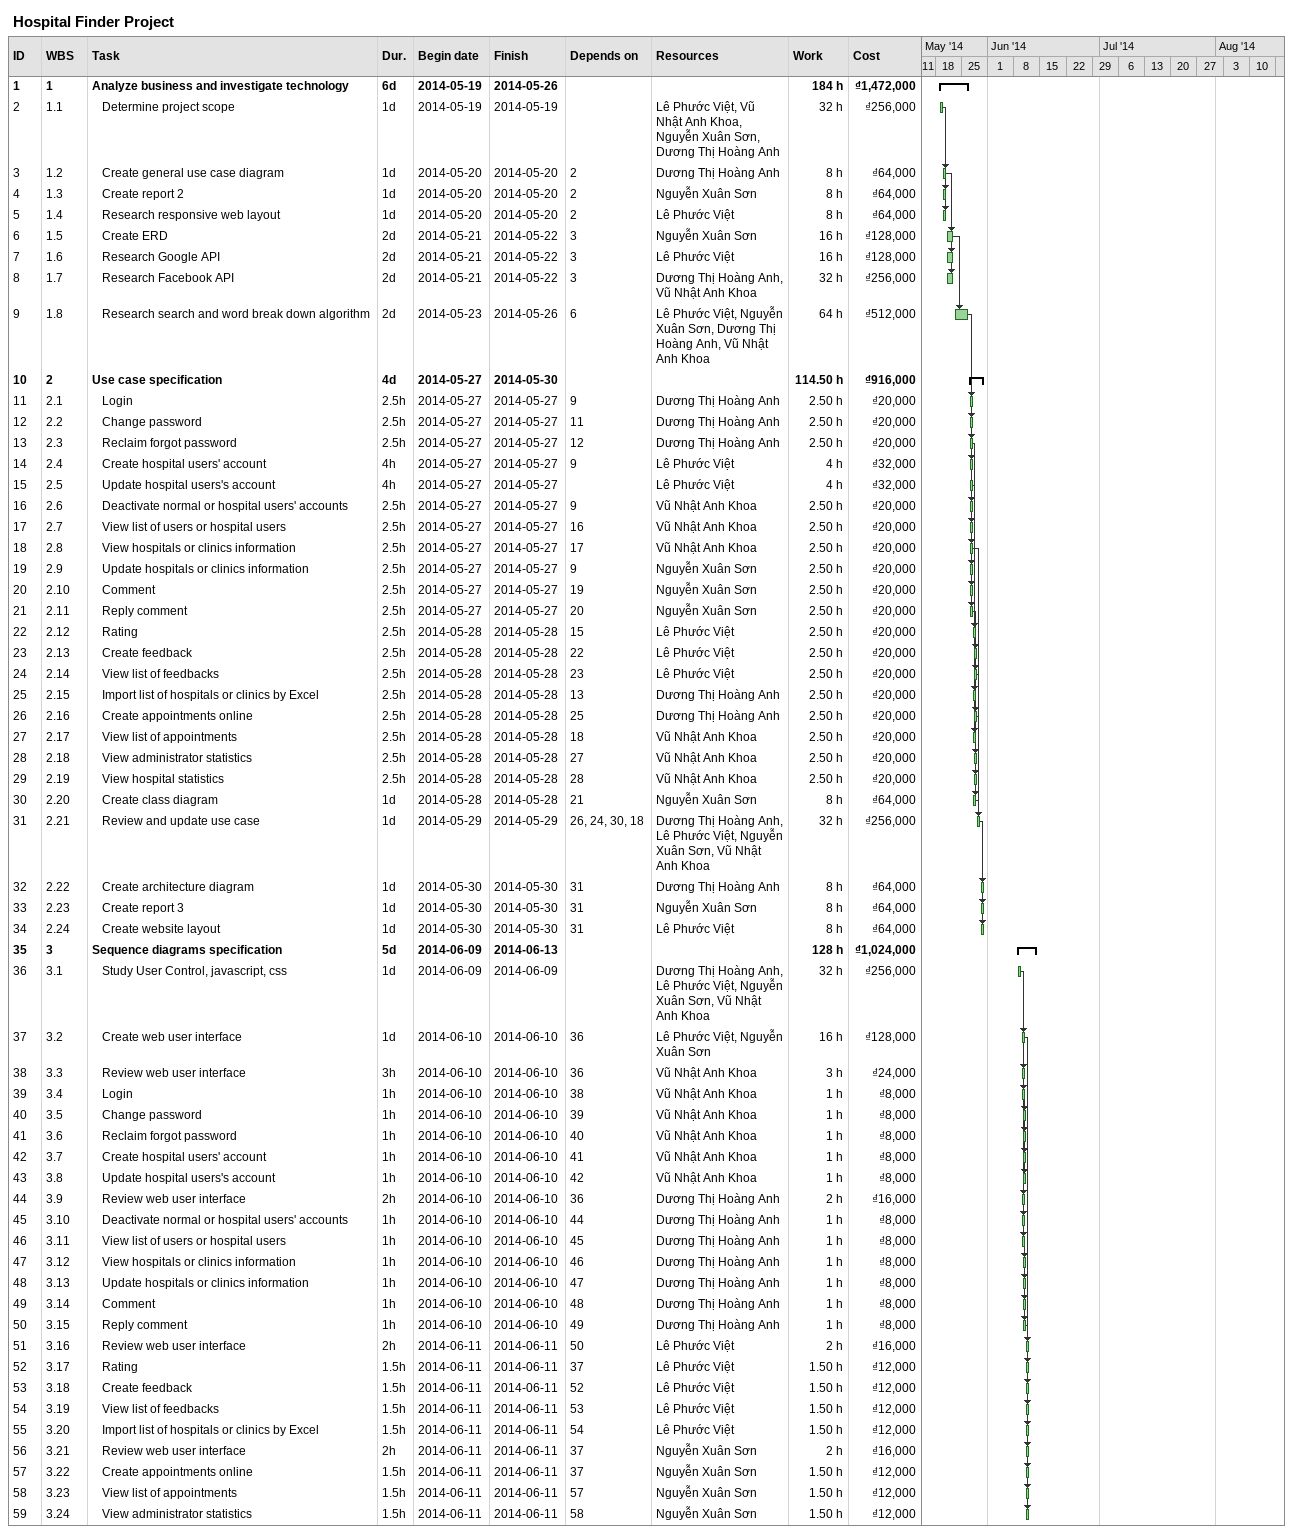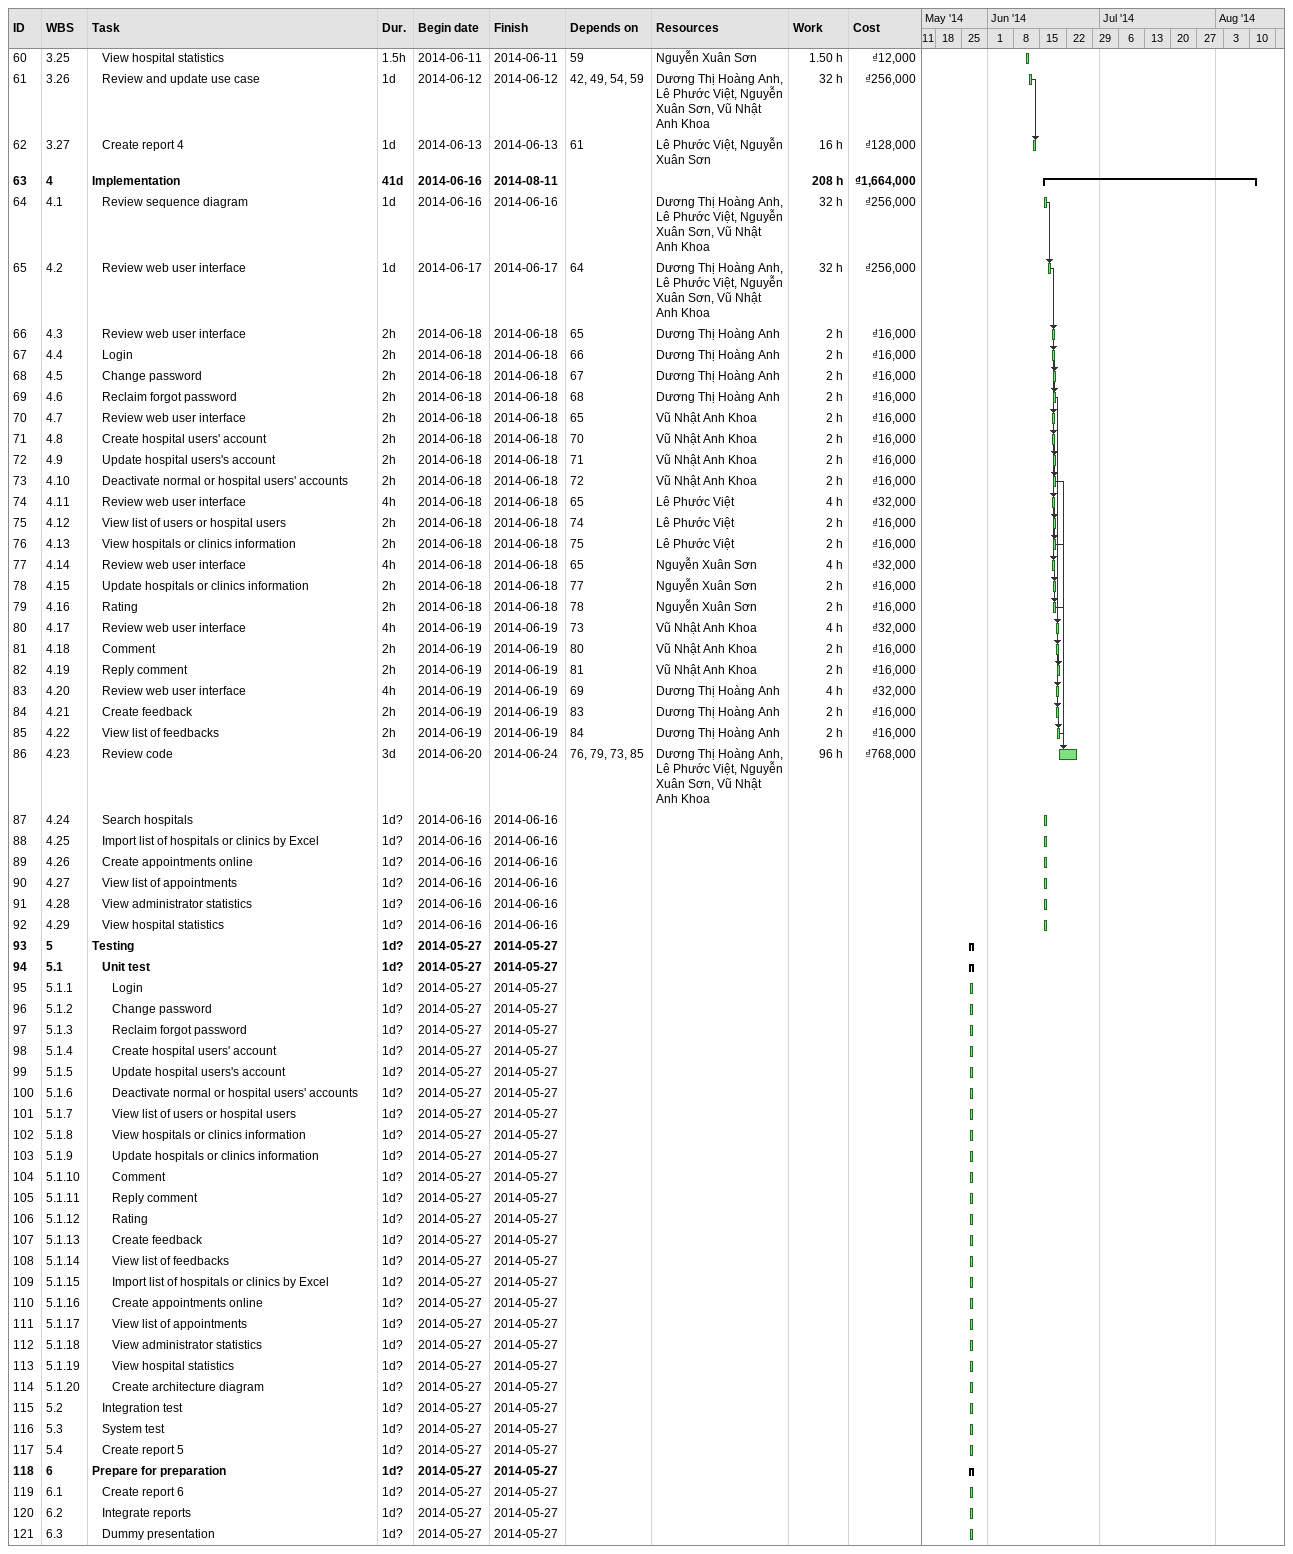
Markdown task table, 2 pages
Hospital Finder Project

| ID | WBS | Task | Duration | Start | Finish | Predecessors | Resources | Work (h) | Cost (₫) |
|---|---|---|---|---|---|---|---|---|---|
| 1 | 1 | **Analyze business and investigate technology** | 6d | 2014-05-19 | 2014-05-26 |  |  | 184 | 1472000 |
| 2 | 1.1 | Determine project scope | 1d | 2014-05-19 | 2014-05-19 |  | Lê Phước Việt, Vũ Nhật Anh Khoa, Nguyễn Xuân Sơn, Dương Thị Hoàng Anh | 32 | 256000 |
| 3 | 1.2 | Create general use case diagram | 1d | 2014-05-20 | 2014-05-20 | 2 | Dương Thị Hoàng Anh | 8 | 64000 |
| 4 | 1.3 | Create report 2 | 1d | 2014-05-20 | 2014-05-20 | 2 | Nguyễn Xuân Sơn | 8 | 64000 |
| 5 | 1.4 | Research responsive web layout | 1d | 2014-05-20 | 2014-05-20 | 2 | Lê Phước Việt | 8 | 64000 |
| 6 | 1.5 | Create ERD | 2d | 2014-05-21 | 2014-05-22 | 3 | Nguyễn Xuân Sơn | 16 | 128000 |
| 7 | 1.6 | Research Google API | 2d | 2014-05-21 | 2014-05-22 | 3 | Lê Phước Việt | 16 | 128000 |
| 8 | 1.7 | Research Facebook API | 2d | 2014-05-21 | 2014-05-22 | 3 | Dương Thị Hoàng Anh, Vũ Nhật Anh Khoa | 32 | 256000 |
| 9 | 1.8 | Research search and word break down algorithm | 2d | 2014-05-23 | 2014-05-26 | 6 | Lê Phước Việt, Nguyễn Xuân Sơn, Dương Thị Hoàng Anh, Vũ Nhật Anh Khoa | 64 | 512000 |
| 10 | 2 | **Use case specification** | 4d | 2014-05-27 | 2014-05-30 |  |  | 114.50 | 916000 |
| 11 | 2.1 | Login | 2.5h | 2014-05-27 | 2014-05-27 | 9 | Dương Thị Hoàng Anh | 2.50 | 20000 |
| 12 | 2.2 | Change password | 2.5h | 2014-05-27 | 2014-05-27 | 11 | Dương Thị Hoàng Anh | 2.50 | 20000 |
| 13 | 2.3 | Reclaim forgot password | 2.5h | 2014-05-27 | 2014-05-27 | 12 | Dương Thị Hoàng Anh | 2.50 | 20000 |
| 14 | 2.4 | Create hospital users' account | 4h | 2014-05-27 | 2014-05-27 | 9 | Lê Phước Việt | 4 | 32000 |
| 15 | 2.5 | Update hospital users's account | 4h | 2014-05-27 | 2014-05-27 |  | Lê Phước Việt | 4 | 32000 |
| 16 | 2.6 | Deactivate normal or hospital users' accounts | 2.5h | 2014-05-27 | 2014-05-27 | 9 | Vũ Nhật Anh Khoa | 2.50 | 20000 |
| 17 | 2.7 | View list of users or hospital users | 2.5h | 2014-05-27 | 2014-05-27 | 16 | Vũ Nhật Anh Khoa | 2.50 | 20000 |
| 18 | 2.8 | View hospitals or clinics information | 2.5h | 2014-05-27 | 2014-05-27 | 17 | Vũ Nhật Anh Khoa | 2.50 | 20000 |
| 19 | 2.9 | Update hospitals or clinics information | 2.5h | 2014-05-27 | 2014-05-27 | 9 | Nguyễn Xuân Sơn | 2.50 | 20000 |
| 20 | 2.10 | Comment | 2.5h | 2014-05-27 | 2014-05-27 | 19 | Nguyễn Xuân Sơn | 2.50 | 20000 |
| 21 | 2.11 | Reply comment | 2.5h | 2014-05-27 | 2014-05-27 | 20 | Nguyễn Xuân Sơn | 2.50 | 20000 |
| 22 | 2.12 | Rating | 2.5h | 2014-05-28 | 2014-05-28 | 15 | Lê Phước Việt | 2.50 | 20000 |
| 23 | 2.13 | Create feedback | 2.5h | 2014-05-28 | 2014-05-28 | 22 | Lê Phước Việt | 2.50 | 20000 |
| 24 | 2.14 | View list of feedbacks | 2.5h | 2014-05-28 | 2014-05-28 | 23 | Lê Phước Việt | 2.50 | 20000 |
| 25 | 2.15 | Import list of hospitals or clinics by Excel | 2.5h | 2014-05-28 | 2014-05-28 | 13 | Dương Thị Hoàng Anh | 2.50 | 20000 |
| 26 | 2.16 | Create appointments online | 2.5h | 2014-05-28 | 2014-05-28 | 25 | Dương Thị Hoàng Anh | 2.50 | 20000 |
| 27 | 2.17 | View list of appointments | 2.5h | 2014-05-28 | 2014-05-28 | 18 | Vũ Nhật Anh Khoa | 2.50 | 20000 |
| 28 | 2.18 | View administrator statistics | 2.5h | 2014-05-28 | 2014-05-28 | 27 | Vũ Nhật Anh Khoa | 2.50 | 20000 |
| 29 | 2.19 | View hospital statistics | 2.5h | 2014-05-28 | 2014-05-28 | 28 | Vũ Nhật Anh Khoa | 2.50 | 20000 |
| 30 | 2.20 | Create class diagram | 1d | 2014-05-28 | 2014-05-28 | 21 | Nguyễn Xuân Sơn | 8 | 64000 |
| 31 | 2.21 | Review and update use case | 1d | 2014-05-29 | 2014-05-29 | 26, 24, 30, 18 | Dương Thị Hoàng Anh, Lê Phước Việt, Nguyễn Xuân Sơn, Vũ Nhật Anh Khoa | 32 | 256000 |
| 32 | 2.22 | Create architecture diagram | 1d | 2014-05-30 | 2014-05-30 | 31 | Dương Thị Hoàng Anh | 8 | 64000 |
| 33 | 2.23 | Create report 3 | 1d | 2014-05-30 | 2014-05-30 | 31 | Nguyễn Xuân Sơn | 8 | 64000 |
| 34 | 2.24 | Create website layout | 1d | 2014-05-30 | 2014-05-30 | 31 | Lê Phước Việt | 8 | 64000 |
| 35 | 3 | **Sequence diagrams specification** | 5d | 2014-06-09 | 2014-06-13 |  |  | 128 | 1024000 |
| 36 | 3.1 | Study User Control, javascript, css | 1d | 2014-06-09 | 2014-06-09 |  | Dương Thị Hoàng Anh, Lê Phước Việt, Nguyễn Xuân Sơn, Vũ Nhật Anh Khoa | 32 | 256000 |
| 37 | 3.2 | Create web user interface | 1d | 2014-06-10 | 2014-06-10 | 36 | Lê Phước Việt, Nguyễn Xuân Sơn | 16 | 128000 |
| 38 | 3.3 | Review web user interface | 3h | 2014-06-10 | 2014-06-10 | 36 | Vũ Nhật Anh Khoa | 3 | 24000 |
| 39 | 3.4 | Login | 1h | 2014-06-10 | 2014-06-10 | 38 | Vũ Nhật Anh Khoa | 1 | 8000 |
| 40 | 3.5 | Change password | 1h | 2014-06-10 | 2014-06-10 | 39 | Vũ Nhật Anh Khoa | 1 | 8000 |
| 41 | 3.6 | Reclaim forgot password | 1h | 2014-06-10 | 2014-06-10 | 40 | Vũ Nhật Anh Khoa | 1 | 8000 |
| 42 | 3.7 | Create hospital users' account | 1h | 2014-06-10 | 2014-06-10 | 41 | Vũ Nhật Anh Khoa | 1 | 8000 |
| 43 | 3.8 | Update hospital users's account | 1h | 2014-06-10 | 2014-06-10 | 42 | Vũ Nhật Anh Khoa | 1 | 8000 |
| 44 | 3.9 | Review web user interface | 2h | 2014-06-10 | 2014-06-10 | 36 | Dương Thị Hoàng Anh | 2 | 16000 |
| 45 | 3.10 | Deactivate normal or hospital users' accounts | 1h | 2014-06-10 | 2014-06-10 | 44 | Dương Thị Hoàng Anh | 1 | 8000 |
| 46 | 3.11 | View list of users or hospital users | 1h | 2014-06-10 | 2014-06-10 | 45 | Dương Thị Hoàng Anh | 1 | 8000 |
| 47 | 3.12 | View hospitals or clinics information | 1h | 2014-06-10 | 2014-06-10 | 46 | Dương Thị Hoàng Anh | 1 | 8000 |
| 48 | 3.13 | Update hospitals or clinics information | 1h | 2014-06-10 | 2014-06-10 | 47 | Dương Thị Hoàng Anh | 1 | 8000 |
| 49 | 3.14 | Comment | 1h | 2014-06-10 | 2014-06-10 | 48 | Dương Thị Hoàng Anh | 1 | 8000 |
| 50 | 3.15 | Reply comment | 1h | 2014-06-10 | 2014-06-10 | 49 | Dương Thị Hoàng Anh | 1 | 8000 |
| 51 | 3.16 | Review web user interface | 2h | 2014-06-11 | 2014-06-11 | 50 | Lê Phước Việt | 2 | 16000 |
| 52 | 3.17 | Rating | 1.5h | 2014-06-11 | 2014-06-11 | 37 | Lê Phước Việt | 1.50 | 12000 |
| 53 | 3.18 | Create feedback | 1.5h | 2014-06-11 | 2014-06-11 | 52 | Lê Phước Việt | 1.50 | 12000 |
| 54 | 3.19 | View list of feedbacks | 1.5h | 2014-06-11 | 2014-06-11 | 53 | Lê Phước Việt | 1.50 | 12000 |
| 55 | 3.20 | Import list of hospitals or clinics by Excel | 1.5h | 2014-06-11 | 2014-06-11 | 54 | Lê Phước Việt | 1.50 | 12000 |
| 56 | 3.21 | Review web user interface | 2h | 2014-06-11 | 2014-06-11 | 37 | Nguyễn Xuân Sơn | 2 | 16000 |
| 57 | 3.22 | Create appointments online | 1.5h | 2014-06-11 | 2014-06-11 | 37 | Nguyễn Xuân Sơn | 1.50 | 12000 |
| 58 | 3.23 | View list of appointments | 1.5h | 2014-06-11 | 2014-06-11 | 57 | Nguyễn Xuân Sơn | 1.50 | 12000 |
| 59 | 3.24 | View administrator statistics | 1.5h | 2014-06-11 | 2014-06-11 | 58 | Nguyễn Xuân Sơn | 1.50 | 12000 |
| 60 | 3.25 | View hospital statistics | 1.5h | 2014-06-11 | 2014-06-11 | 59 | Nguyễn Xuân Sơn | 1.50 | 12000 |
| 61 | 3.26 | Review and update use case | 1d | 2014-06-12 | 2014-06-12 | 42, 49, 54, 59 | Dương Thị Hoàng Anh, Lê Phước Việt, Nguyễn Xuân Sơn, Vũ Nhật Anh Khoa | 32 | 256000 |
| 62 | 3.27 | Create report 4 | 1d | 2014-06-13 | 2014-06-13 | 61 | Lê Phước Việt, Nguyễn Xuân Sơn | 16 | 128000 |
| 63 | 4 | **Implementation** | 41d | 2014-06-16 | 2014-08-11 |  |  | 208 | 1664000 |
| 64 | 4.1 | Review sequence diagram | 1d | 2014-06-16 | 2014-06-16 |  | Dương Thị Hoàng Anh, Lê Phước Việt, Nguyễn Xuân Sơn, Vũ Nhật Anh Khoa | 32 | 256000 |
| 65 | 4.2 | Review web user interface | 1d | 2014-06-17 | 2014-06-17 | 64 | Dương Thị Hoàng Anh, Lê Phước Việt, Nguyễn Xuân Sơn, Vũ Nhật Anh Khoa | 32 | 256000 |
| 66 | 4.3 | Review web user interface | 2h | 2014-06-18 | 2014-06-18 | 65 | Dương Thị Hoàng Anh | 2 | 16000 |
| 67 | 4.4 | Login | 2h | 2014-06-18 | 2014-06-18 | 66 | Dương Thị Hoàng Anh | 2 | 16000 |
| 68 | 4.5 | Change password | 2h | 2014-06-18 | 2014-06-18 | 67 | Dương Thị Hoàng Anh | 2 | 16000 |
| 69 | 4.6 | Reclaim forgot password | 2h | 2014-06-18 | 2014-06-18 | 68 | Dương Thị Hoàng Anh | 2 | 16000 |
| 70 | 4.7 | Review web user interface | 2h | 2014-06-18 | 2014-06-18 | 65 | Vũ Nhật Anh Khoa | 2 | 16000 |
| 71 | 4.8 | Create hospital users' account | 2h | 2014-06-18 | 2014-06-18 | 70 | Vũ Nhật Anh Khoa | 2 | 16000 |
| 72 | 4.9 | Update hospital users's account | 2h | 2014-06-18 | 2014-06-18 | 71 | Vũ Nhật Anh Khoa | 2 | 16000 |
| 73 | 4.10 | Deactivate normal or hospital users' accounts | 2h | 2014-06-18 | 2014-06-18 | 72 | Vũ Nhật Anh Khoa | 2 | 16000 |
| 74 | 4.11 | Review web user interface | 4h | 2014-06-18 | 2014-06-18 | 65 | Lê Phước Việt | 4 | 32000 |
| 75 | 4.12 | View list of users or hospital users | 2h | 2014-06-18 | 2014-06-18 | 74 | Lê Phước Việt | 2 | 16000 |
| 76 | 4.13 | View hospitals or clinics information | 2h | 2014-06-18 | 2014-06-18 | 75 | Lê Phước Việt | 2 | 16000 |
| 77 | 4.14 | Review web user interface | 4h | 2014-06-18 | 2014-06-18 | 65 | Nguyễn Xuân Sơn | 4 | 32000 |
| 78 | 4.15 | Update hospitals or clinics information | 2h | 2014-06-18 | 2014-06-18 | 77 | Nguyễn Xuân Sơn | 2 | 16000 |
| 79 | 4.16 | Rating | 2h | 2014-06-18 | 2014-06-18 | 78 | Nguyễn Xuân Sơn | 2 | 16000 |
| 80 | 4.17 | Review web user interface | 4h | 2014-06-19 | 2014-06-19 | 73 | Vũ Nhật Anh Khoa | 4 | 32000 |
| 81 | 4.18 | Comment | 2h | 2014-06-19 | 2014-06-19 | 80 | Vũ Nhật Anh Khoa | 2 | 16000 |
| 82 | 4.19 | Reply comment | 2h | 2014-06-19 | 2014-06-19 | 81 | Vũ Nhật Anh Khoa | 2 | 16000 |
| 83 | 4.20 | Review web user interface | 4h | 2014-06-19 | 2014-06-19 | 69 | Dương Thị Hoàng Anh | 4 | 32000 |
| 84 | 4.21 | Create feedback | 2h | 2014-06-19 | 2014-06-19 | 83 | Dương Thị Hoàng Anh | 2 | 16000 |
| 85 | 4.22 | View list of feedbacks | 2h | 2014-06-19 | 2014-06-19 | 84 | Dương Thị Hoàng Anh | 2 | 16000 |
| 86 | 4.23 | Review code | 3d | 2014-06-20 | 2014-06-24 | 76, 79, 73, 85 | Dương Thị Hoàng Anh, Lê Phước Việt, Nguyễn Xuân Sơn, Vũ Nhật Anh Khoa | 96 | 768000 |
| 87 | 4.24 | Search hospitals | 1d? | 2014-06-16 | 2014-06-16 |  |  |  |  |
| 88 | 4.25 | Import list of hospitals or clinics by Excel | 1d? | 2014-06-16 | 2014-06-16 |  |  |  |  |
| 89 | 4.26 | Create appointments online | 1d? | 2014-06-16 | 2014-06-16 |  |  |  |  |
| 90 | 4.27 | View list of appointments | 1d? | 2014-06-16 | 2014-06-16 |  |  |  |  |
| 91 | 4.28 | View administrator statistics | 1d? | 2014-06-16 | 2014-06-16 |  |  |  |  |
| 92 | 4.29 | View hospital statistics | 1d? | 2014-06-16 | 2014-06-16 |  |  |  |  |
| 93 | 5 | **Testing** | 1d? | 2014-05-27 | 2014-05-27 |  |  |  |  |
| 94 | 5.1 | **Unit test** | 1d? | 2014-05-27 | 2014-05-27 |  |  |  |  |
| 95 | 5.1.1 | Login | 1d? | 2014-05-27 | 2014-05-27 |  |  |  |  |
| 96 | 5.1.2 | Change password | 1d? | 2014-05-27 | 2014-05-27 |  |  |  |  |
| 97 | 5.1.3 | Reclaim forgot password | 1d? | 2014-05-27 | 2014-05-27 |  |  |  |  |
| 98 | 5.1.4 | Create hospital users' account | 1d? | 2014-05-27 | 2014-05-27 |  |  |  |  |
| 99 | 5.1.5 | Update hospital users's account | 1d? | 2014-05-27 | 2014-05-27 |  |  |  |  |
| 100 | 5.1.6 | Deactivate normal or hospital users' accounts | 1d? | 2014-05-27 | 2014-05-27 |  |  |  |  |
| 101 | 5.1.7 | View list of users or hospital users | 1d? | 2014-05-27 | 2014-05-27 |  |  |  |  |
| 102 | 5.1.8 | View hospitals or clinics information | 1d? | 2014-05-27 | 2014-05-27 |  |  |  |  |
| 103 | 5.1.9 | Update hospitals or clinics information | 1d? | 2014-05-27 | 2014-05-27 |  |  |  |  |
| 104 | 5.1.10 | Comment | 1d? | 2014-05-27 | 2014-05-27 |  |  |  |  |
| 105 | 5.1.11 | Reply comment | 1d? | 2014-05-27 | 2014-05-27 |  |  |  |  |
| 106 | 5.1.12 | Rating | 1d? | 2014-05-27 | 2014-05-27 |  |  |  |  |
| 107 | 5.1.13 | Create feedback | 1d? | 2014-05-27 | 2014-05-27 |  |  |  |  |
| 108 | 5.1.14 | View list of feedbacks | 1d? | 2014-05-27 | 2014-05-27 |  |  |  |  |
| 109 | 5.1.15 | Import list of hospitals or clinics by Excel | 1d? | 2014-05-27 | 2014-05-27 |  |  |  |  |
| 110 | 5.1.16 | Create appointments online | 1d? | 2014-05-27 | 2014-05-27 |  |  |  |  |
| 111 | 5.1.17 | View list of appointments | 1d? | 2014-05-27 | 2014-05-27 |  |  |  |  |
| 112 | 5.1.18 | View administrator statistics | 1d? | 2014-05-27 | 2014-05-27 |  |  |  |  |
| 113 | 5.1.19 | View hospital statistics | 1d? | 2014-05-27 | 2014-05-27 |  |  |  |  |
| 114 | 5.1.20 | Create architecture diagram | 1d? | 2014-05-27 | 2014-05-27 |  |  |  |  |
| 115 | 5.2 | Integration test | 1d? | 2014-05-27 | 2014-05-27 |  |  |  |  |
| 116 | 5.3 | System test | 1d? | 2014-05-27 | 2014-05-27 |  |  |  |  |
| 117 | 5.4 | Create report 5 | 1d? | 2014-05-27 | 2014-05-27 |  |  |  |  |
| 118 | 6 | **Prepare for preparation** | 1d? | 2014-05-27 | 2014-05-27 |  |  |  |  |
| 119 | 6.1 | Create report 6 | 1d? | 2014-05-27 | 2014-05-27 |  |  |  |  |
| 120 | 6.2 | Integrate reports | 1d? | 2014-05-27 | 2014-05-27 |  |  |  |  |
| 121 | 6.3 | Dummy presentation | 1d? | 2014-05-27 | 2014-05-27 |  |  |  |  |
